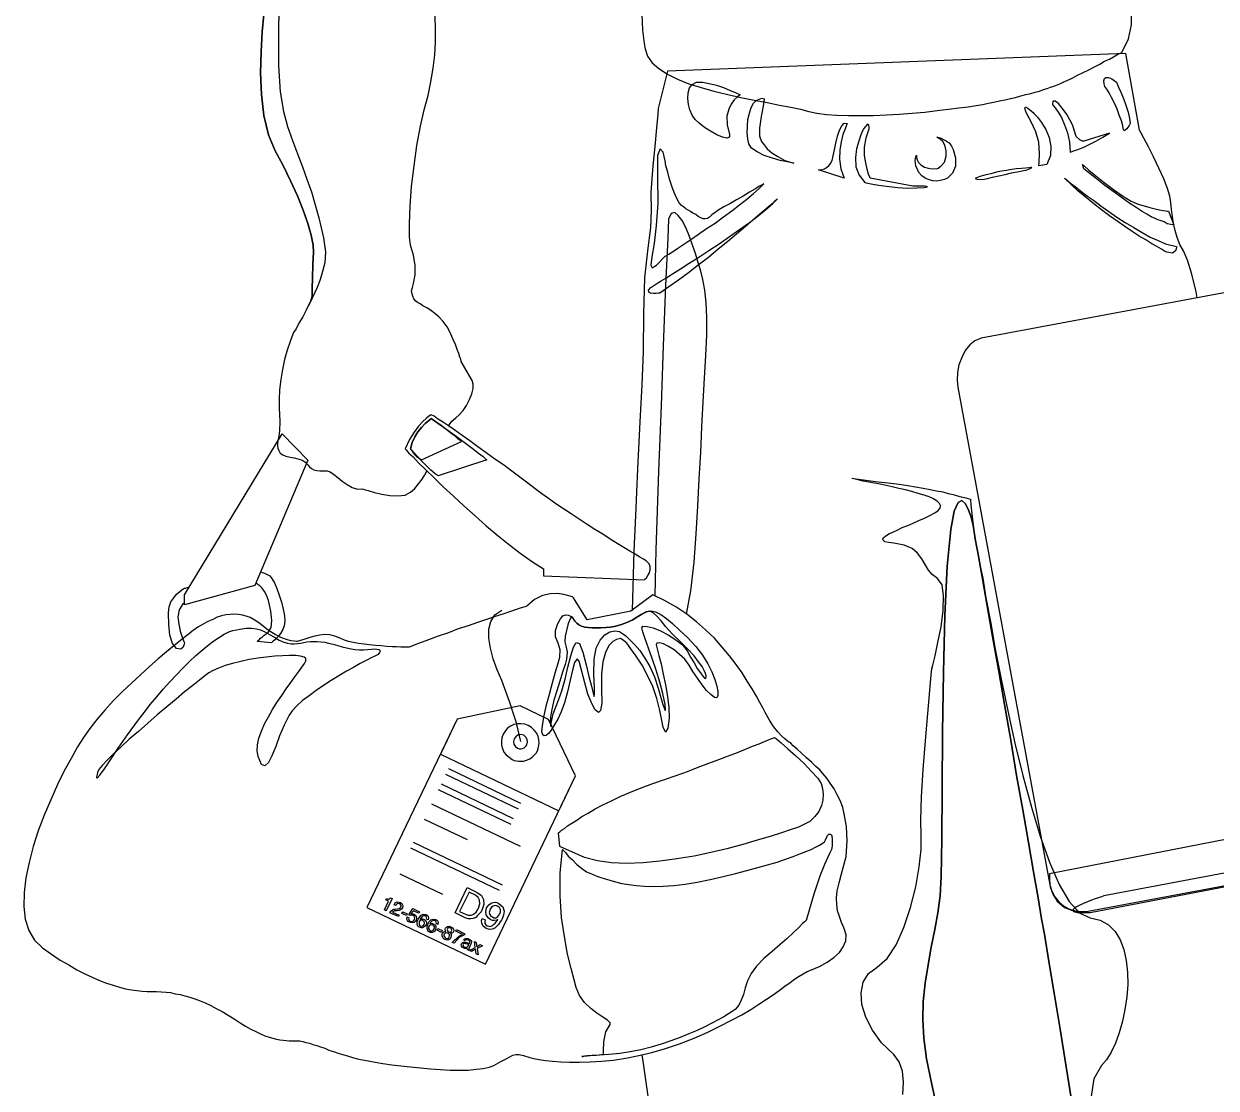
# Model space of a CAD drawing. Extents: x 331 to 443, y 88 to 267.
# Drawn here: x 330.5 to 402.1, y 133.4 to 197.3 of the extents above; entities that cross this region are included whole.
import ezdxf

# ---------------------------------------------------------------- set-up
doc = ezdxf.new("R2010")
doc.units = 0
doc.header["$LTSCALE"] = 25
for name, color, linetype in [('1', 7, 'CONTINUOUS'), ('2', 7, 'CONTINUOUS'), ('3', 7, 'CONTINUOUS'), ('4', 7, 'CONTINUOUS'), ('6', 7, 'CONTINUOUS'), ('7', 7, 'CONTINUOUS')]:
    doc.layers.add(name, color=color, linetype=linetype)

msp = doc.modelspace()

# ---------------------------------------------------------------- linework, layer by layer
at = {"layer": '1', "linetype": 'CONTINUOUS'}
for points in [[(345.842, 198.369), (345.821, 196.52), (345.821, 194.734), (345.926, 193.179), (346.115, 192.002), (346.368, 191.099), (346.661, 190.258), (346.955, 189.46), (347.25, 188.682), (347.523, 187.926), (347.796, 187.17), (348.027, 186.392), (348.237, 185.614), (348.51, 184.417), (348.637, 183.577), (348.594, 182.904), (348.405, 182.168), (348.279, 181.79), (348.132, 181.433), (347.985, 181.097), (347.838, 180.782), (347.712, 180.529), (347.607, 180.319), (347.544, 180.194), (347.523, 180.151)], [(347.523, 180.151), (347.649, 180.404), (347.754, 180.634), (347.817, 180.824), (347.838, 180.929), (347.838, 181.349), (347.859, 182.021), (347.88, 182.82), (347.922, 183.555), (347.902, 183.975), (347.775, 184.564), (347.586, 185.278), (347.292, 186.076), (346.955, 186.938), (346.535, 187.842), (346.094, 188.746), (345.611, 189.628), (345.211, 190.595), (344.939, 191.75), (344.791, 193.011), (344.749, 194.314), (344.77, 195.575), (344.834, 196.772), (344.939, 197.823)], [(365.195, 157.311), (365.215, 156.491), (365.132, 156.051), (365.005, 155.924), (364.817, 156.092), (364.606, 156.471), (364.375, 157.017), (364.186, 157.71), (363.997, 158.467), (363.85, 159.013), (363.724, 159.139), (363.576, 158.929), (363.451, 158.467), (363.304, 157.858), (363.156, 157.164), (362.967, 156.513), (362.778, 155.966), (362.568, 155.525), (362.358, 155.167), (362.169, 154.874), (362.022, 154.664), (361.875, 154.537), (361.749, 154.517), (361.664, 154.579), (361.622, 154.769), (361.644, 155.126), (361.727, 155.651), (361.875, 156.303), (362.064, 157.017), (362.253, 157.71), (362.442, 158.362), (362.589, 158.887), (362.694, 159.244), (362.716, 159.686), (362.589, 160.085), (362.442, 160.463), (362.442, 160.841), (362.568, 161.261), (362.736, 161.556), (362.883, 161.724), (363.051, 161.787), (363.219, 161.766), (363.366, 161.681), (363.493, 161.556), (363.598, 161.408), (363.703, 161.283), (363.829, 161.178), (363.997, 161.114), (364.186, 161.051), (364.396, 161.031), (364.627, 161.009), (364.88, 161.009), (365.153, 161.009), (365.447, 161.031), (365.741, 161.051), (366.056, 161.114), (366.392, 161.198), (366.707, 161.324), (367.023, 161.471), (367.317, 161.64), (367.611, 161.829), (367.884, 161.976), (368.158, 162.018), (368.431, 161.976), (368.746, 161.808), (369.082, 161.576), (369.46, 161.261), (369.88, 160.862), (370.364, 160.4), (370.847, 159.896), (371.246, 159.37), (371.561, 158.845), (371.814, 158.362), (371.982, 157.9), (372.108, 157.5), (372.171, 157.185), (372.171, 156.954), (372.108, 156.806), (371.961, 156.828), (371.751, 156.996), (371.499, 157.248), (371.226, 157.585), (370.952, 157.983), (370.679, 158.383), (370.448, 158.761), (370.196, 159.118), (369.88, 159.412), (369.545, 159.686), (369.208, 159.896), (368.914, 160.042), (368.662, 160.106), (368.515, 160.085), (368.473, 159.979), (368.536, 159.749), (368.641, 159.349), (368.767, 158.845), (368.893, 158.235), (369.04, 157.585), (369.145, 156.891), (369.229, 156.219), (369.25, 155.588), (369.166, 154.979), (369.04, 154.747), (368.893, 155.042), (368.683, 156.051), (368.515, 156.765), (368.263, 157.479), (367.948, 158.152), (367.633, 158.761), (367.275, 159.307), (366.959, 159.749), (366.707, 160.085), (366.497, 160.274), (366.329, 160.358), (366.099, 160.316), (365.867, 160.19), (365.636, 159.937), (365.425, 159.517), (365.279, 158.971), (365.195, 158.235), (365.195, 157.311)], [(363.009, 160.505), (362.988, 160.169), (363.073, 159.854), (363.136, 159.539), (363.093, 159.118), (363.009, 158.803), (362.862, 158.34), (362.694, 157.815), (362.505, 157.227), (362.337, 156.659), (362.211, 156.113), (362.127, 155.672), (362.106, 155.336), (362.148, 155.084), (362.169, 155.294), (362.295, 155.84), (362.611, 156.659), (362.821, 157.227), (363.009, 157.92), (363.178, 158.656), (363.346, 159.329), (363.514, 159.854), (363.681, 160.127), (363.871, 160.064), (364.081, 159.539), (364.27, 158.782), (364.438, 158.088), (364.585, 157.5), (364.69, 157.08), (364.753, 156.891), (364.775, 156.996), (364.775, 157.416), (364.732, 158.215), (364.753, 159.118), (364.88, 159.791), (365.11, 160.274), (365.384, 160.589), (365.699, 160.757), (365.994, 160.821), (366.266, 160.778), (366.456, 160.673), (366.644, 160.526), (366.897, 160.295), (367.17, 160.001), (367.485, 159.644), (367.8, 159.181), (368.095, 158.677), (368.368, 158.068), (368.599, 157.395), (368.872, 156.408), (369.019, 156.051), (369.04, 156.113), (369.019, 156.408), (368.872, 157.059), (368.683, 157.753), (368.473, 158.467), (368.241, 159.16), (368.011, 159.791), (367.821, 160.337), (367.674, 160.757), (367.611, 161.009), (367.674, 161.114), (367.926, 161.093), (368.283, 161.009), (368.725, 160.821), (369.187, 160.589), (369.65, 160.295), (370.049, 159.979), (370.322, 159.622), (370.532, 159.244), (370.742, 158.908), (370.931, 158.572), (371.121, 158.298), (371.267, 158.11), (371.372, 157.983), (371.456, 157.963), (371.478, 158.047), (371.478, 158.13), (371.436, 158.257), (371.351, 158.445), (371.226, 158.677), (371.016, 158.971), (370.742, 159.329), (370.364, 159.727), (369.902, 160.19), (369.44, 160.652), (369.061, 161.073), (368.767, 161.43), (368.515, 161.703), (368.283, 161.913), (368.095, 161.997), (367.863, 161.976), (367.611, 161.829), (367.317, 161.64), (367.023, 161.471), (366.707, 161.324), (366.392, 161.198), (366.056, 161.114), (365.741, 161.051), (365.447, 161.031), (365.153, 161.009), (364.88, 161.009), (364.627, 161.009), (364.396, 161.031), (364.186, 161.051), (363.997, 161.114), (363.829, 161.178), (363.703, 161.283), (363.598, 161.408), (363.451, 161.64), (363.346, 161.619), (363.198, 161.261), (363.009, 160.505)], [(375.575, 154.432), (375.681, 154.348), (375.974, 154.096), (376.374, 153.738), (376.857, 153.318), (377.34, 152.856), (377.782, 152.394), (378.16, 151.994), (378.37, 151.659), (378.454, 151.364), (378.495, 151.029), (378.475, 150.671), (378.39, 150.335), (378.223, 149.977), (377.992, 149.683), (377.697, 149.39), (377.298, 149.179), (377.004, 149.053), (376.563, 148.906), (375.996, 148.696), (375.302, 148.486), (374.524, 148.254), (373.663, 148.003), (372.718, 147.751), (371.751, 147.519), (370.742, 147.309), (369.712, 147.141), (368.683, 146.994), (367.695, 146.909), (366.707, 146.867), (365.783, 146.909), (364.943, 147.015), (364.165, 147.225), (362.694, 147.876), (362.611, 148.696), (362.631, 148.716), (362.694, 148.759), (362.799, 148.864), (362.967, 148.969), (363.156, 149.116), (363.409, 149.285), (363.703, 149.473), (364.018, 149.683), (364.396, 149.893), (364.817, 150.145), (365.279, 150.377), (365.783, 150.629), (366.351, 150.902), (366.939, 151.154), (367.569, 151.406), (368.263, 151.659), (368.977, 151.911), (369.67, 152.142), (370.343, 152.394), (370.994, 152.646), (371.624, 152.878), (372.234, 153.108), (372.801, 153.318), (373.348, 153.528), (373.831, 153.718), (374.252, 153.907), (374.65, 154.054), (374.966, 154.18), (375.218, 154.285), (375.407, 154.369), (375.533, 154.412), (375.575, 154.432)], [(365.32, 135.395), (365.32, 135.626), (365.342, 136.151), (365.447, 136.76), (365.72, 137.202), (365.72, 137.307), (365.552, 137.454), (365.279, 137.643), (364.922, 137.874), (364.543, 138.169), (364.165, 138.526), (363.871, 138.946), (363.681, 139.429), (363.556, 139.891), (363.366, 140.563), (363.156, 141.425), (362.967, 142.476), (362.799, 143.631), (362.716, 144.913), (362.716, 146.279), (362.862, 147.708), (362.904, 147.645), (363.031, 147.519), (363.198, 147.309), (363.451, 147.078), (363.703, 146.804), (363.997, 146.574), (364.291, 146.364), (364.585, 146.237), (364.732, 146.174), (364.922, 146.111), (365.153, 146.027), (365.405, 145.943), (365.699, 145.859), (366.035, 145.754), (366.414, 145.67), (366.834, 145.607), (367.275, 145.544), (367.779, 145.502), (368.305, 145.481), (368.893, 145.502), (369.523, 145.544), (370.217, 145.628), (370.931, 145.733), (371.709, 145.901), (372.486, 146.09), (373.222, 146.259), (373.915, 146.447), (374.567, 146.615), (375.155, 146.784), (375.722, 146.952), (376.226, 147.12), (376.689, 147.288), (377.088, 147.435), (377.445, 147.582), (377.76, 147.708), (378.033, 147.834), (378.265, 147.961), (378.433, 148.066), (378.559, 148.171), (378.622, 148.276), (378.748, 148.549), (378.832, 148.633), (378.853, 148.633), (378.853, 148.611), (378.874, 148.633), (378.937, 148.633), (379, 148.549), (379.021, 148.276), (379.021, 147.918), (378.979, 147.708), (378.895, 147.498), (378.769, 147.246), (378.559, 146.804), (378.285, 146.111), (377.928, 145.018), (377.466, 143.443), (377.425, 143.401), (377.256, 143.254), (377.025, 143.022), (376.71, 142.728), (376.331, 142.371), (375.911, 141.992), (375.428, 141.572), (374.924, 141.152), (374.482, 140.711), (374.167, 140.27), (373.957, 139.828), (373.81, 139.408), (373.705, 139.009), (373.579, 138.652), (373.432, 138.357), (373.2, 138.105), (373.033, 137.979), (372.801, 137.832), (372.528, 137.664), (372.192, 137.475), (371.814, 137.285), (371.394, 137.055), (370.931, 136.845), (370.427, 136.635), (369.902, 136.425), (369.355, 136.215), (368.767, 136.025), (368.178, 135.836), (367.548, 135.689), (366.918, 135.563), (366.287, 135.458), (365.636, 135.395), (365.068, 135.353), (364.627, 135.331), (364.333, 135.311), (364.123, 135.29), (364.039, 135.29), (364.018, 135.29), (364.081, 135.29), (364.186, 135.311), (364.333, 135.311), (364.522, 135.331), (364.69, 135.353), (364.88, 135.353), (365.048, 135.373), (365.195, 135.395), (365.279, 135.395), (365.32, 135.395)]]:
    msp.add_lwpolyline(points, dxfattribs=at)
at = {"layer": '2', "linetype": 'CONTINUOUS'}
msp.add_lwpolyline([(355.403, 170.129), (355.213, 170.255), (354.961, 170.465), (354.688, 170.738), (354.415, 171.012), (354.163, 171.285), (353.953, 171.516), (353.806, 171.684), (353.743, 171.747), (353.827, 172.125), (353.995, 172.462), (354.184, 172.777), (354.415, 173.049), (354.625, 173.26), (354.814, 173.428), (354.941, 173.533), (354.983, 173.575), (355.718, 173.049), (356.39, 172.567), (356.957, 172.146), (357.441, 171.789), (357.819, 171.495), (358.092, 171.285), (358.261, 171.138), (358.324, 171.095), (355.403, 170.129)], dxfattribs=at)
at = {"layer": '3', "linetype": 'CONTINUOUS'}
for points in [[(435.419, 187.253), (387.972, 178.387), (387.594, 178.24), (387.279, 177.988), (387.006, 177.651), (386.796, 177.231), (386.628, 176.79), (386.544, 176.328), (386.523, 175.865), (386.565, 175.445), (392.091, 145.586), (392.196, 145.208), (392.384, 144.871), (392.616, 144.556), (392.91, 144.325), (393.225, 144.136), (393.603, 144.031), (393.982, 143.989), (394.38, 144.01), (441.828, 152.878)], [(353.743, 171.747), (353.743, 171.726), (353.784, 171.684), (353.827, 171.6), (353.911, 171.495), (353.995, 171.39), (354.1, 171.285), (354.247, 171.18), (354.394, 171.095), (356.79, 172.188), (356.747, 172.23), (356.6, 172.335), (356.412, 172.504), (356.159, 172.692), (355.865, 172.924), (355.571, 173.155), (355.256, 173.365), (354.983, 173.575), (354.941, 173.533), (354.814, 173.428), (354.625, 173.26), (354.415, 173.049), (354.184, 172.777), (353.995, 172.462), (353.827, 172.125), (353.743, 171.747)], [(394.507, 143.926), (442.459, 153.13), (442.522, 153.151), (442.71, 153.193), (442.942, 153.34), (443.172, 153.592), (443.383, 153.97), (443.488, 154.517), (443.488, 155.252), (443.278, 156.239), (392.069, 146.237), (392.069, 146.132), (392.069, 145.859), (392.111, 145.46), (392.258, 145.018), (392.531, 144.598), (392.973, 144.22), (393.603, 143.989), (394.507, 143.926)], [(440.651, 153.466), (395.326, 144.913), (395.284, 144.893), (395.179, 144.871), (395.011, 144.808), (394.801, 144.745), (394.591, 144.661), (394.339, 144.556), (394.108, 144.472), (393.877, 144.367), (393.687, 144.262), (393.561, 144.178), (393.477, 144.094), (393.477, 144.01), (393.561, 143.968), (393.75, 143.926), (394.065, 143.905), (394.507, 143.926)], [(394.507, 143.926), (442.459, 153.13)]]:
    msp.add_lwpolyline(points, dxfattribs=at)
at = {"layer": '4', "linetype": 'CONTINUOUS'}
for points in [[(400.93, 180.808), (400.853, 181.181), (400.601, 182.231), (400.349, 183.072), (400.096, 183.639), (399.886, 184.017), (399.718, 184.437), (399.592, 184.858), (399.508, 185.278), (399.445, 185.699), (399.382, 186.119), (399.34, 186.539), (399.277, 186.918), (399.151, 187.38), (398.92, 187.947), (398.625, 188.599), (398.31, 189.271), (397.995, 189.88), (397.722, 190.385), (397.533, 190.741), (397.47, 190.868), (396.65, 195.47), (369.145, 194.419), (368.599, 192.17), (368.578, 191.835), (368.493, 191.015), (368.388, 189.901), (368.263, 188.724), (368.158, 187.148), (368.178, 186.056), (368.136, 185.026), (367.948, 183.639), (367.779, 182.021), (367.716, 179.878), (367.695, 177.589), (367.611, 175.592), (367.485, 173.365), (367.359, 170.549), (367.233, 167.755), (367.128, 165.611), (367.026, 162.048)], [(396.083, 193.746), (396.124, 193.662), (396.209, 193.452), (396.335, 193.159), (396.503, 192.78), (396.65, 192.38), (396.776, 191.96), (396.86, 191.582), (396.903, 191.267), (396.839, 191.162), (396.693, 190.952), (396.545, 190.826), (396.482, 190.952), (396.461, 191.141), (396.377, 191.435), (396.251, 191.772), (396.124, 192.129), (395.957, 192.486), (395.789, 192.843), (395.642, 193.116), (395.494, 193.326), (395.389, 193.494), (395.347, 193.662), (395.326, 193.831), (395.369, 193.978), (395.452, 194.041), (395.599, 194.041), (395.809, 193.957), (396.083, 193.746)], [(373.516, 192.99), (373.473, 192.969), (373.327, 192.864), (373.158, 192.696), (372.97, 192.444), (372.823, 192.129), (372.718, 191.708), (372.738, 191.204), (372.865, 190.616), (372.865, 190.448), (372.718, 190.385), (372.444, 190.448), (372.108, 190.595), (371.729, 190.805), (371.372, 191.036), (371.057, 191.288), (370.805, 191.52), (370.637, 191.772), (370.49, 192.087), (370.406, 192.423), (370.364, 192.78), (370.385, 193.116), (370.469, 193.411), (370.637, 193.621), (370.889, 193.746), (371.246, 193.746), (371.646, 193.684), (372.087, 193.579), (372.508, 193.431), (372.906, 193.264), (373.222, 193.137), (373.432, 193.032), (373.516, 192.99)], [(374.924, 192.591), (374.882, 192.318), (374.777, 191.687), (374.672, 190.994), (374.672, 190.531), (374.714, 190.385), (374.797, 190.196), (374.945, 189.986), (375.134, 189.754), (375.407, 189.523), (375.764, 189.292), (376.184, 189.061), (376.731, 188.892), (376.626, 188.914), (376.331, 188.977), (375.911, 189.061), (375.449, 189.187), (374.945, 189.355), (374.524, 189.565), (374.188, 189.796), (374.02, 190.048), (373.978, 190.363), (373.936, 190.721), (373.957, 191.12), (373.978, 191.52), (374.062, 191.897), (374.167, 192.234), (374.314, 192.486), (374.504, 192.675), (374.819, 192.801), (374.945, 192.759), (374.945, 192.654), (374.924, 192.591)], [(392.238, 192.423), (392.279, 192.36), (392.406, 192.212), (392.574, 191.96), (392.784, 191.625), (392.973, 191.204), (393.141, 190.721), (393.267, 190.153), (393.31, 189.544), (393.372, 189.565), (393.52, 189.628), (393.772, 189.712), (394.087, 189.838), (394.444, 190.006), (394.843, 190.216), (395.264, 190.448), (395.662, 190.7), (394.129, 190.216), (394.045, 190.216), (393.877, 190.301), (393.667, 190.49), (393.54, 190.868), (393.456, 191.162), (393.288, 191.498), (393.078, 191.855), (392.826, 192.192), (392.595, 192.465), (392.406, 192.612), (392.258, 192.612), (392.238, 192.423)], [(391.082, 191.94), (391.145, 191.855), (391.334, 191.645), (391.586, 191.33), (391.838, 190.91), (392.048, 190.426), (392.153, 189.901), (392.133, 189.355), (391.901, 188.809), (391.418, 188.724), (391.439, 188.934), (391.46, 189.481), (391.418, 190.153), (391.25, 190.784), (391.102, 191.078), (390.935, 191.414), (390.767, 191.73), (390.64, 192.002), (390.577, 192.192), (390.619, 192.275), (390.767, 192.192), (391.082, 191.94)], [(379.924, 191.267), (379.883, 191.183), (379.799, 190.952), (379.672, 190.616), (379.567, 190.174), (379.484, 189.67), (379.462, 189.124), (379.547, 188.557), (379.757, 187.989), (378.202, 188.494), (378.223, 188.494), (378.307, 188.494), (378.412, 188.514), (378.559, 188.557), (378.685, 188.64), (378.832, 188.724), (378.937, 188.872), (379.021, 189.061), (379.084, 189.334), (379.169, 189.691), (379.252, 190.091), (379.357, 190.511), (379.462, 190.868), (379.609, 191.141), (379.757, 191.288), (379.924, 191.267)], [(380.913, 190.952), (380.87, 190.868), (380.744, 190.595), (380.618, 190.216), (380.492, 189.754), (380.429, 189.229), (380.45, 188.682), (380.639, 188.178), (380.996, 187.737), (381.06, 187.716), (381.27, 187.674), (381.563, 187.61), (381.963, 187.548), (382.447, 187.485), (382.972, 187.443), (383.518, 187.4), (384.106, 187.422), (384.548, 187.443), (384.737, 187.464), (384.716, 187.485), (384.569, 187.505), (384.359, 187.505), (384.127, 187.505), (383.959, 187.505), (383.875, 187.505), (381.311, 187.989), (381.291, 188.052), (381.206, 188.241), (381.123, 188.535), (381.038, 188.914), (380.976, 189.355), (380.976, 189.859), (381.06, 190.406), (381.248, 190.952), (381.248, 191.036), (381.228, 191.204), (381.143, 191.225), (380.913, 190.952)], [(384.086, 189.376), (384.086, 189.334), (384.086, 189.229), (384.127, 189.103), (384.211, 188.934), (384.337, 188.787), (384.569, 188.662), (384.884, 188.577), (385.304, 188.557), (385.388, 188.599), (385.556, 188.724), (385.766, 188.956), (385.871, 189.313), (385.871, 189.355), (385.871, 189.46), (385.871, 189.628), (385.83, 189.817), (385.766, 190.006), (385.661, 190.196), (385.514, 190.343), (385.304, 190.448), (385.346, 190.448), (385.43, 190.426), (385.556, 190.385), (385.703, 190.321), (385.871, 190.238), (386.04, 190.111), (386.187, 189.923), (386.292, 189.712), (386.418, 189.208), (386.418, 188.704), (386.25, 188.284), (385.955, 187.989), (385.766, 187.905), (385.535, 187.863), (385.304, 187.821), (385.073, 187.842), (384.842, 187.884), (384.611, 187.989), (384.401, 188.136), (384.232, 188.325), (384.044, 188.724), (384.001, 189.061), (384.044, 189.292), (384.086, 189.376)], [(369.019, 183.303), (369.082, 183.345), (369.229, 183.429), (369.46, 183.577), (369.775, 183.787), (370.133, 184.039), (370.553, 184.312), (371.016, 184.627), (371.499, 184.963), (372.003, 185.299), (372.508, 185.678), (373.011, 186.035), (373.473, 186.392), (373.915, 186.728), (374.314, 187.065), (374.65, 187.38), (374.924, 187.653), (374.861, 187.61), (374.672, 187.505), (374.399, 187.338), (374.062, 187.148), (373.684, 186.918), (373.285, 186.686), (372.885, 186.455), (372.528, 186.266), (372.234, 186.098), (372.003, 185.93), (371.814, 185.783), (371.667, 185.656), (371.541, 185.573), (371.414, 185.551), (371.289, 185.551), (371.141, 185.614), (370.994, 185.699), (370.847, 185.804), (370.679, 185.888), (370.532, 185.993), (370.385, 186.076), (370.259, 186.161), (370.112, 186.266), (369.985, 186.35), (369.86, 186.518), (369.712, 186.77), (369.545, 187.128), (369.418, 187.505), (369.271, 187.926), (369.166, 188.346), (369.061, 188.724), (369.019, 189.039), (368.893, 189.544), (368.704, 189.754), (368.557, 189.355), (368.557, 188.073), (368.578, 186.497), (368.473, 185.152), (368.346, 184.081), (368.221, 183.282), (368.158, 182.778), (368.241, 182.61), (368.493, 182.778), (369.019, 183.303)], [(398.94, 185.363), (398.92, 185.363), (398.877, 185.384), (398.815, 185.404), (398.71, 185.446), (398.562, 185.489), (398.394, 185.573), (398.163, 185.678), (397.911, 185.825), (397.617, 185.993), (397.26, 186.224), (396.881, 186.476), (396.44, 186.791), (395.936, 187.148), (395.389, 187.548), (394.78, 188.031), (394.129, 188.557), (394.045, 188.809), (394.15, 188.724), (394.423, 188.472), (394.843, 188.136), (395.347, 187.737), (395.894, 187.317), (396.44, 186.938), (396.965, 186.623), (397.386, 186.434), (397.743, 186.329), (398.079, 186.224), (398.394, 186.161), (398.667, 186.098), (398.877, 186.056), (399.045, 186.035), (399.151, 186.014), (399.192, 186.014), (399.529, 185.194), (399.466, 185.194), (399.34, 185.216), (399.13, 185.257), (398.94, 185.363)], [(388.056, 187.905), (388.14, 187.926), (388.35, 187.968), (388.645, 188.052), (389.023, 188.136), (389.401, 188.22), (389.779, 188.304), (390.115, 188.367), (390.347, 188.409), (390.514, 188.452), (390.662, 188.472), (390.767, 188.514), (390.872, 188.557), (390.935, 188.599), (390.977, 188.619), (390.997, 188.64), (390.997, 188.64), (390.956, 188.64), (390.829, 188.619), (390.619, 188.599), (390.389, 188.577), (390.094, 188.557), (389.8, 188.514), (389.485, 188.452), (389.19, 188.409), (388.875, 188.346), (388.539, 188.262), (388.182, 188.178), (387.888, 188.094), (387.678, 188.01), (387.614, 187.968), (387.719, 187.926), (388.056, 187.905)], [(392.973, 187.989), (393.015, 187.947), (393.141, 187.863), (393.33, 187.695), (393.603, 187.485), (393.918, 187.233), (394.275, 186.96), (394.696, 186.665), (395.137, 186.329), (395.621, 185.993), (396.104, 185.656), (396.608, 185.341), (397.113, 185.026), (397.617, 184.732), (398.1, 184.459), (398.583, 184.249), (399.025, 184.06), (399.676, 183.892), (399.676, 183.807), (399.613, 183.639), (399.445, 183.492), (399.109, 183.555), (398.962, 183.619), (398.772, 183.724), (398.499, 183.892), (398.205, 184.06), (397.848, 184.291), (397.448, 184.522), (397.028, 184.795), (396.587, 185.089), (396.124, 185.404), (395.662, 185.741), (395.179, 186.098), (394.717, 186.455), (394.255, 186.833), (393.792, 187.212), (393.372, 187.61), (392.973, 187.989)], [(368.515, 181.664), (368.578, 181.706), (368.767, 181.833), (369.061, 182), (369.46, 182.253), (369.922, 182.547), (370.448, 182.883), (371.036, 183.262), (371.624, 183.66), (372.255, 184.06), (372.865, 184.501), (373.473, 184.921), (374.062, 185.341), (374.587, 185.741), (375.05, 186.119), (375.449, 186.455), (375.743, 186.75), (375.701, 186.707), (375.554, 186.581), (375.344, 186.392), (375.05, 186.14), (374.692, 185.825), (374.272, 185.468), (373.81, 185.068), (373.285, 184.627), (372.76, 184.186), (372.192, 183.724), (371.604, 183.24), (370.994, 182.778), (370.406, 182.316), (369.817, 181.874), (369.229, 181.475), (368.683, 181.097), (368.62, 181.097), (368.473, 181.076), (368.305, 181.076), (368.136, 181.097), (368.031, 181.16), (368.011, 181.265), (368.158, 181.433), (368.515, 181.664)], [(369.208, 185.531), (369.166, 184.396), (369.04, 181.559), (368.893, 177.924), (368.767, 174.353), (368.62, 170.381), (368.452, 165.695), (368.385, 162.927)], [(370.295, 161.833), (370.553, 163.237), (370.742, 164.939), (370.868, 166.641), (370.974, 168.301), (371.057, 169.94), (371.141, 171.537), (371.204, 173.071), (371.289, 174.563), (371.372, 175.992), (371.456, 177.357), (371.519, 178.598), (371.519, 179.626), (371.478, 180.509), (371.394, 181.265), (371.267, 181.916), (371.121, 182.483), (370.974, 182.988), (370.826, 183.472), (370.658, 183.975), (370.469, 184.501), (370.259, 185.026), (370.027, 185.446), (369.797, 185.761), (369.587, 185.93), (369.377, 185.866), (369.208, 185.531)], [(383.266, 132.999), (383.308, 133.734), (383.245, 134.407), (383.055, 134.953), (382.72, 135.395), (381.984, 136.109), (381.438, 136.865), (381.038, 137.643), (380.808, 138.399), (380.765, 139.093), (380.891, 139.744), (381.206, 140.27), (381.732, 140.648), (382.32, 141.152), (382.867, 141.972), (383.329, 143.022), (383.728, 144.22), (384.044, 145.46), (384.254, 146.657), (384.359, 147.708), (384.359, 148.528), (384.337, 149.473), (384.379, 150.86), (384.484, 152.499), (384.631, 154.222), (384.758, 155.861), (384.884, 157.248), (384.968, 158.193), (385.01, 158.551), (385.073, 158.761), (385.199, 159.329), (385.367, 160.127), (385.556, 161.073), (385.683, 162.039), (385.703, 162.922), (385.619, 163.594), (385.346, 163.972), (385.031, 164.204), (384.799, 164.476), (384.611, 164.813), (384.401, 165.149), (384.149, 165.485), (383.833, 165.758), (383.35, 165.968), (382.72, 166.095), (382.404, 166.136), (382.194, 166.178), (382.089, 166.263), (382.068, 166.326), (382.11, 166.431), (382.236, 166.515), (382.425, 166.641), (382.657, 166.746), (382.93, 166.872), (383.224, 167.019), (383.56, 167.145), (383.896, 167.292), (384.232, 167.439), (384.569, 167.587), (384.884, 167.755), (385.178, 167.902), (385.388, 168.049), (385.514, 168.196), (385.535, 168.342), (385.472, 168.469), (385.325, 168.616), (385.115, 168.742), (384.842, 168.868), (384.548, 168.973), (384.191, 169.078), (383.812, 169.183), (383.434, 169.289), (383.035, 169.373), (382.635, 169.478), (382.257, 169.541), (381.9, 169.624), (381.563, 169.688), (380.891, 169.814), (380.429, 169.919), (380.219, 169.961), (380.219, 169.982), (380.45, 169.94), (380.913, 169.898), (381.627, 169.793), (382.552, 169.688), (383.055, 169.624), (383.56, 169.541), (384.022, 169.478), (384.484, 169.394), (384.905, 169.309), (385.283, 169.226), (385.661, 169.162), (385.976, 169.078), (386.292, 169.016), (386.544, 168.931), (386.775, 168.868), (386.964, 168.826), (387.112, 168.784), (387.237, 168.742), (387.3, 168.721), (387.322, 168.721), (387.342, 168.364), (387.446, 167.502), (387.594, 166.368), (387.804, 165.275), (387.888, 164.813), (388.056, 163.994), (388.245, 162.817), (388.518, 161.388), (388.813, 159.727), (389.17, 157.92), (389.569, 156.029), (389.989, 154.075), (390.472, 152.142), (390.977, 150.25), (391.502, 148.506), (392.069, 146.952), (392.636, 145.607), (393.246, 144.577), (393.877, 143.884), (394.507, 143.611), (395.095, 143.464), (395.599, 143.191), (395.999, 142.791), (396.293, 142.287), (396.524, 141.699), (396.671, 141.047), (396.734, 140.333), (396.755, 139.598), (396.693, 138.862), (396.587, 138.105), (396.44, 137.391), (396.251, 136.697), (396.019, 136.088), (395.768, 135.541), (395.474, 135.079), (395.179, 134.743), (394.717, 133.945), (394.549, 132.768)], [(393.435, 132.285), (393.057, 134.659), (392.7, 136.928), (392.343, 139.072), (392.028, 140.984), (391.754, 142.623), (391.586, 143.548), (391.376, 144.808), (391.102, 146.364), (390.809, 148.128), (390.472, 150.083), (390.094, 152.142), (389.737, 154.264), (389.358, 156.408), (389.001, 158.509), (388.645, 160.484), (388.329, 162.333), (388.035, 163.951), (387.804, 165.317), (387.614, 166.346), (387.509, 167.019), (387.468, 167.25), (387.426, 167.397), (387.342, 167.712), (387.195, 168.132), (387.006, 168.469), (386.796, 168.658), (386.586, 168.532), (386.355, 168.007), (386.145, 166.914), (385.935, 164.708), (385.788, 161.745), (385.703, 158.32), (385.64, 154.747), (385.619, 151.301), (385.598, 148.318), (385.556, 146.09), (385.514, 144.913), (385.367, 143.905), (385.178, 142.896), (384.968, 141.845), (384.779, 140.774), (384.611, 139.681), (384.484, 138.589), (384.464, 137.496), (384.526, 136.382), (384.694, 135.143), (384.989, 133.692), (385.346, 132.033)], [(385.346, 132.033), (384.989, 133.692), (384.694, 135.143), (384.526, 136.382), (384.464, 137.496), (384.484, 138.589), (384.611, 139.681), (384.779, 140.774), (384.968, 141.845), (385.178, 142.896), (385.367, 143.905), (385.514, 144.913), (385.556, 146.09), (385.598, 148.318), (385.619, 151.301), (385.64, 154.747), (385.703, 158.32), (385.788, 161.745), (385.935, 164.708), (386.145, 166.914), (386.355, 168.007), (386.586, 168.532), (386.796, 168.658), (387.006, 168.469), (387.195, 168.132), (387.342, 167.712), (387.426, 167.397), (387.468, 167.25), (387.509, 167.019), (387.614, 166.346), (387.804, 165.317), (388.035, 163.951), (388.329, 162.333), (388.645, 160.484), (389.001, 158.509), (389.358, 156.408), (389.737, 154.264), (390.094, 152.142), (390.472, 150.083), (390.809, 148.128), (391.102, 146.364), (391.376, 144.808), (391.586, 143.548), (391.754, 142.623), (392.028, 140.984), (392.343, 139.072), (392.7, 136.928), (393.057, 134.659), (393.435, 132.285)], [(362.631, 150.02), (363.64, 152.121), (362.022, 155.504), (360.32, 156.324), (356.537, 155.525), (355.529, 153.423), (362.631, 150.02)], [(356.012, 152.563), (360.341, 150.482)], [(355.571, 151.637), (359.9, 149.557)], [(355.844, 152.226), (360.193, 150.145)], [(355.403, 151.301), (359.753, 149.221)], [(355.003, 150.44), (360.32, 147.898)], [(354.562, 149.515), (357.126, 148.296)], [(353.889, 148.149), (359.227, 145.586)], [(353.743, 147.813), (359.059, 145.27)], [(353.091, 146.237), (355.655, 145.018)], [(367.618, 135.378), (367.674, 134.996), (368.095, 132.053)]]:
    msp.add_lwpolyline(points, dxfattribs=at)
at = {"layer": '6', "linetype": 'CONTINUOUS'}
msp.add_lwpolyline([(351.788, 159.412), (351.747, 159.392), (351.6, 159.307), (351.368, 159.202), (351.074, 159.055), (350.716, 158.866), (350.318, 158.635), (349.897, 158.404), (349.435, 158.13), (348.972, 157.836), (348.51, 157.542), (348.069, 157.248), (347.649, 156.933), (347.25, 156.639), (346.913, 156.324), (346.64, 156.029), (346.451, 155.756), (346.157, 155.167), (345.884, 154.517), (345.653, 153.886), (345.421, 153.318), (345.211, 152.919), (345.001, 152.73), (344.791, 152.814), (344.602, 153.276), (344.539, 153.633), (344.56, 153.991), (344.644, 154.39), (344.791, 154.81), (344.981, 155.252), (345.211, 155.672), (345.464, 156.113), (345.716, 156.534), (346.01, 156.954), (346.283, 157.353), (346.556, 157.731), (346.808, 158.068), (347.04, 158.383), (347.228, 158.656), (347.376, 158.866), (347.46, 159.034), (347.46, 159.16), (347.355, 159.244), (347.145, 159.307), (346.85, 159.349), (346.473, 159.349), (346.052, 159.329), (345.589, 159.307), (345.086, 159.244), (344.581, 159.181), (344.055, 159.097), (343.552, 158.992), (343.068, 158.866), (342.627, 158.74), (342.228, 158.593), (341.891, 158.445), (341.639, 158.298), (341.408, 158.13), (341.072, 157.858), (340.672, 157.542), (340.189, 157.164), (339.685, 156.723), (339.118, 156.261), (338.55, 155.777), (337.983, 155.294), (337.416, 154.79), (336.869, 154.327), (336.386, 153.865), (335.924, 153.445), (335.545, 153.066), (335.252, 152.751), (335.042, 152.499), (334.957, 152.331), (334.894, 152.037), (334.937, 151.994), (335.104, 152.163), (335.377, 152.541), (335.735, 153.088), (336.197, 153.781), (336.764, 154.579), (337.416, 155.483), (337.773, 155.946), (338.13, 156.408), (338.53, 156.87), (338.908, 157.332), (339.307, 157.773), (339.706, 158.193), (340.084, 158.593), (340.484, 158.992), (340.862, 159.349), (341.24, 159.664), (341.598, 159.959), (341.933, 160.232), (342.27, 160.442), (342.564, 160.631), (342.837, 160.757), (343.089, 160.841), (343.51, 160.926), (343.887, 160.988), (344.203, 160.988), (344.497, 160.946), (344.749, 160.883), (345.001, 160.757), (345.274, 160.61), (345.569, 160.442), (345.863, 160.274), (346.136, 160.148), (346.368, 160.085), (346.578, 160.042), (346.766, 160.042), (346.955, 160.064), (347.145, 160.085), (347.333, 160.127), (347.523, 160.169), (347.733, 160.19), (347.922, 160.19), (348.132, 160.19), (348.364, 160.169), (348.594, 160.148), (348.826, 160.085), (349.099, 160.022), (349.372, 159.937), (349.646, 159.874), (349.897, 159.812), (350.171, 159.749), (350.423, 159.707), (350.675, 159.686), (350.927, 159.686), (351.158, 159.707), (351.39, 159.727), (351.557, 159.749), (351.725, 159.727), (351.83, 159.707), (351.893, 159.664), (351.915, 159.602), (351.873, 159.517), (351.788, 159.412)], dxfattribs=at)
at = {"layer": '7', "linetype": 'CONTINUOUS'}
for points in [[(344.939, 197.823), (344.834, 196.772), (344.77, 195.575), (344.749, 194.314), (344.791, 193.011), (344.939, 191.75), (345.211, 190.595), (345.611, 189.628), (346.094, 188.746), (346.535, 187.842), (346.955, 186.938), (347.292, 186.076), (347.586, 185.278), (347.775, 184.564), (347.902, 183.975), (347.922, 183.555), (347.88, 182.82), (347.859, 182.021), (347.838, 181.349), (347.838, 180.929), (347.796, 180.739), (347.649, 180.446), (347.481, 180.067), (347.271, 179.668), (347.04, 179.291), (346.871, 178.954), (346.725, 178.723), (346.683, 178.639), (346.514, 178.198), (346.346, 177.672), (346.178, 177.105), (346.052, 176.517), (345.968, 175.907), (345.884, 175.298), (345.863, 174.731), (345.863, 174.206), (345.905, 173.386), (345.884, 172.839), (345.842, 172.504), (345.779, 172.23), (345.758, 172.104), (345.758, 171.936), (345.779, 171.789), (345.842, 171.642), (345.926, 171.495), (346.073, 171.39), (346.262, 171.305), (346.514, 171.243), (346.766, 171.2), (346.976, 171.158), (347.145, 171.117), (347.271, 171.053), (347.397, 170.97), (347.481, 170.885), (347.586, 170.78), (347.67, 170.675), (347.796, 170.57), (347.943, 170.486), (348.112, 170.444), (348.3, 170.423), (348.469, 170.423), (348.615, 170.423), (348.7, 170.423), (348.742, 170.423), (348.91, 170.36), (349.12, 170.234), (349.372, 170.024), (349.646, 169.814), (349.939, 169.604), (350.234, 169.436), (350.549, 169.331), (350.864, 169.351), (350.948, 169.309), (351.2, 169.246), (351.578, 169.121), (352.02, 169.036), (352.503, 168.952), (352.986, 168.931), (353.407, 168.973), (353.743, 169.141), (353.995, 169.373), (354.226, 169.646), (354.436, 169.919), (354.604, 170.192), (354.717, 170.418)], [(356.024, 173.126), (356.222, 173.407), (356.453, 173.617), (356.663, 173.785), (356.895, 174.058), (357.105, 174.353), (357.273, 174.71), (357.42, 175.046), (357.504, 175.361), (357.504, 175.635), (357.441, 175.845), (356.769, 177), (356.769, 177.021), (356.747, 177.126), (356.705, 177.252), (356.642, 177.462), (356.537, 177.714), (356.432, 178.009), (356.285, 178.345), (356.117, 178.723), (355.928, 179.08), (355.697, 179.396), (355.445, 179.668), (355.193, 179.878), (354.941, 180.067), (354.709, 180.214), (354.478, 180.341), (354.31, 180.446), (354.163, 180.529), (354.037, 180.634), (353.932, 180.761), (353.869, 180.908), (353.827, 181.054), (353.806, 181.223), (353.848, 181.433), (353.911, 181.664), (354.016, 182.19), (354.016, 182.757), (353.911, 183.367), (353.743, 183.975), (353.679, 184.459), (353.679, 185.257), (353.722, 186.308), (353.806, 187.485), (353.953, 188.724), (354.121, 189.964), (354.331, 191.12), (354.562, 192.087), (354.793, 192.948), (354.961, 193.768), (355.088, 194.588), (355.193, 195.386), (355.235, 196.163), (355.235, 196.94), (355.213, 197.718)], [(367.611, 197.844), (367.653, 196.877), (367.758, 196.079), (367.821, 195.763), (367.948, 195.323), (368.241, 194.923), (368.641, 194.566), (369.145, 194.23), (369.755, 193.936), (370.427, 193.662), (371.162, 193.431), (371.94, 193.221), (372.76, 193.011), (373.558, 192.843), (374.357, 192.675), (375.134, 192.528), (375.869, 192.38), (376.541, 192.255), (377.13, 192.129), (377.635, 192.002), (378.118, 191.897), (378.685, 191.813), (379.315, 191.772), (380.009, 191.75), (380.744, 191.75), (381.501, 191.75), (382.278, 191.792), (383.055, 191.835), (383.833, 191.897), (384.589, 191.96), (385.325, 192.045), (385.998, 192.129), (386.628, 192.212), (387.195, 192.275), (387.656, 192.36), (388.056, 192.423), (388.392, 192.486), (388.728, 192.549), (389.065, 192.633), (389.401, 192.696), (389.716, 192.78), (390.031, 192.843), (390.347, 192.927), (390.64, 193.011), (390.935, 193.074), (391.208, 193.159), (391.46, 193.221), (391.712, 193.306), (391.922, 193.369), (392.133, 193.452), (392.321, 193.516), (392.49, 193.579), (392.679, 193.662), (392.889, 193.746), (393.162, 193.873), (393.456, 194.019), (393.75, 194.167), (394.087, 194.335), (394.423, 194.503), (394.759, 194.671), (395.074, 194.839), (395.369, 195.008), (395.662, 195.133), (395.894, 195.28), (396.104, 195.386), (396.272, 195.47), (396.356, 195.512), (396.398, 195.533), (396.798, 196.352), (396.986, 197.192), (396.986, 198.012)], [(400.93, 180.808), (400.853, 181.181), (400.601, 182.231), (400.349, 183.072), (400.096, 183.639), (399.886, 184.017), (399.718, 184.437), (399.592, 184.858), (399.508, 185.278), (399.445, 185.699), (399.382, 186.119), (399.34, 186.539), (399.277, 186.918), (399.151, 187.38), (398.92, 187.947), (398.625, 188.599), (398.31, 189.271), (397.995, 189.88), (397.722, 190.385), (397.533, 190.741), (397.47, 190.868), (396.65, 195.47), (396.251, 195.448), (396.251, 195.47)], [(369.103, 194.251), (368.599, 192.17), (368.578, 191.835), (368.493, 191.015), (368.388, 189.901), (368.263, 188.724), (368.158, 187.148), (368.178, 186.056), (368.136, 185.026), (367.948, 183.639), (367.779, 182.021), (367.716, 179.878), (367.695, 177.589), (367.611, 175.592), (367.485, 173.365), (367.359, 170.549), (367.233, 167.755), (367.128, 165.611), (367.026, 162.048)], [(435.419, 187.253), (387.972, 178.387), (387.594, 178.24), (387.279, 177.988), (387.006, 177.651), (386.796, 177.231), (386.628, 176.79), (386.544, 176.328), (386.523, 175.865), (386.565, 175.445), (392.091, 145.586), (392.196, 145.208), (392.384, 144.871), (392.616, 144.556), (392.91, 144.325), (393.225, 144.136), (393.603, 144.031), (393.982, 143.989), (394.38, 144.01), (441.828, 152.878)], [(353.407, 171.747), (353.469, 171.684), (353.617, 171.516), (353.889, 171.263), (354.226, 170.906), (354.646, 170.486), (355.151, 170.003), (355.697, 169.478), (356.307, 168.911), (356.937, 168.322), (357.609, 167.734), (358.281, 167.124), (358.996, 166.536), (359.69, 165.968), (360.383, 165.443), (361.055, 164.959), (361.707, 164.539), (361.707, 164.119), (367.779, 163.889), (367.8, 163.93), (367.884, 164.014), (367.968, 164.14), (368.073, 164.309), (368.116, 164.497), (368.116, 164.687), (368.053, 164.854), (367.863, 165.023), (367.716, 165.128), (367.485, 165.254), (367.212, 165.422), (366.897, 165.611), (366.539, 165.821), (366.14, 166.073), (365.72, 166.326), (365.279, 166.62), (364.795, 166.914), (364.333, 167.208), (363.85, 167.523), (363.366, 167.839), (362.904, 168.154), (362.463, 168.448), (362.022, 168.763), (361.622, 169.057), (361.223, 169.351), (360.782, 169.688), (360.298, 170.045), (359.815, 170.402), (359.311, 170.78), (358.786, 171.138), (358.281, 171.516), (357.777, 171.873), (357.294, 172.23), (356.832, 172.545), (356.39, 172.861), (356.012, 173.134), (355.655, 173.365), (355.361, 173.554), (355.151, 173.701), (354.983, 173.785), (354.941, 173.764), (354.836, 173.701), (354.668, 173.575), (354.478, 173.386), (354.226, 173.113), (353.953, 172.756), (353.679, 172.314), (353.407, 171.747)], [(353.407, 171.747), (353.469, 171.684), (353.617, 171.516), (353.889, 171.263), (354.226, 170.906), (354.646, 170.486), (355.151, 170.003), (355.697, 169.478), (356.307, 168.911), (356.937, 168.322), (357.609, 167.734), (358.281, 167.124), (358.996, 166.536), (359.69, 165.968), (360.383, 165.443), (361.055, 164.959), (361.707, 164.539), (361.707, 164.119), (367.779, 163.889), (367.8, 163.93), (367.884, 164.014), (367.968, 164.14), (368.073, 164.309), (368.116, 164.497), (368.116, 164.687), (368.053, 164.854), (367.863, 165.023), (367.716, 165.128), (367.485, 165.254), (367.212, 165.422), (366.897, 165.611), (366.539, 165.821), (366.14, 166.073), (365.72, 166.326), (365.279, 166.62), (364.795, 166.914), (364.333, 167.208), (363.85, 167.523), (363.366, 167.839), (362.904, 168.154), (362.463, 168.448), (362.022, 168.763), (361.622, 169.057), (361.223, 169.351), (360.782, 169.688), (360.298, 170.045), (359.815, 170.402), (359.311, 170.78), (358.786, 171.138), (358.281, 171.516), (357.777, 171.873), (357.294, 172.23), (356.832, 172.545), (356.39, 172.861), (356.012, 173.134), (355.655, 173.365), (355.361, 173.554), (355.151, 173.701), (354.983, 173.785), (354.941, 173.764), (354.836, 173.701), (354.668, 173.575), (354.478, 173.386), (354.226, 173.113), (353.953, 172.756), (353.679, 172.314), (353.407, 171.747)], [(347.586, 171.075), (344.392, 163.552), (340.189, 162.396), (340.189, 162.985), (346.031, 172.65), (347.586, 171.075)], [(385.346, 132.033), (384.989, 133.692), (384.694, 135.143), (384.526, 136.382), (384.464, 137.496), (384.484, 138.589), (384.611, 139.681), (384.779, 140.774), (384.968, 141.845), (385.178, 142.896), (385.367, 143.905), (385.514, 144.913), (385.556, 146.09), (385.598, 148.318), (385.619, 151.301), (385.64, 154.747), (385.703, 158.32), (385.788, 161.745), (385.935, 164.708), (386.145, 166.914), (386.355, 168.007), (386.586, 168.532), (386.796, 168.658), (387.006, 168.469), (387.195, 168.132), (387.342, 167.712), (387.426, 167.397), (387.468, 167.25), (387.509, 167.019), (387.614, 166.346), (387.804, 165.317), (388.035, 163.951), (388.329, 162.333), (388.645, 160.484), (389.001, 158.509), (389.358, 156.408), (389.737, 154.264), (390.094, 152.142), (390.472, 150.083), (390.809, 148.128), (391.102, 146.364), (391.376, 144.808), (391.586, 143.548), (391.754, 142.623), (392.028, 140.984), (392.343, 139.072), (392.7, 136.928), (393.057, 134.659), (393.435, 132.285)], [(344.728, 164.371), (344.791, 164.351), (344.981, 164.287), (345.149, 164.204), (345.296, 164.119), (345.421, 163.972), (345.569, 163.699), (345.716, 163.363), (345.863, 162.963), (345.989, 162.543), (346.094, 162.123), (346.178, 161.724), (346.199, 161.408), (346.157, 161.136), (346.073, 160.904), (345.947, 160.673), (345.8, 160.484), (345.632, 160.316), (345.506, 160.211), (345.421, 160.127), (345.379, 160.106), (344.539, 160.19), (344.56, 160.211), (344.602, 160.253), (344.665, 160.295), (344.749, 160.379), (344.854, 160.463), (344.959, 160.568), (345.086, 160.652), (345.211, 160.757), (345.379, 161.031), (345.421, 161.451), (345.359, 161.997), (345.211, 162.648), (345.106, 162.963), (344.981, 163.195), (344.834, 163.384), (344.707, 163.531), (344.581, 163.615), (344.476, 163.678), (344.455, 163.699), (344.455, 163.699)], [(340.694, 160.841), (340.631, 160.799), (340.484, 160.673), (340.232, 160.484), (339.916, 160.232), (339.538, 159.917), (339.097, 159.559), (338.592, 159.139), (338.088, 158.677), (337.541, 158.193), (336.996, 157.69), (336.449, 157.164), (335.902, 156.618), (335.399, 156.071), (334.915, 155.504), (334.495, 154.957), (334.117, 154.432), (333.76, 153.865), (333.381, 153.171), (332.961, 152.415), (332.562, 151.596), (332.162, 150.692), (331.764, 149.767), (331.406, 148.822), (331.112, 147.876), (330.86, 146.931), (330.67, 146.006), (330.565, 145.123), (330.545, 144.283), (330.629, 143.526), (330.839, 142.833), (331.175, 142.266), (331.658, 141.804), (332.204, 141.425), (332.73, 141.068), (333.234, 140.774), (333.718, 140.48), (334.201, 140.248), (334.642, 140.038), (335.083, 139.849), (335.504, 139.681), (335.902, 139.555), (336.281, 139.45), (336.638, 139.345), (336.996, 139.282), (337.331, 139.24), (337.646, 139.198), (337.941, 139.177), (338.235, 139.177), (338.508, 139.177), (338.782, 139.156), (339.075, 139.135), (339.349, 139.114), (339.622, 139.051), (339.916, 139.009), (340.21, 138.924), (340.504, 138.841), (340.799, 138.736), (341.114, 138.631), (341.429, 138.504), (341.766, 138.336), (342.081, 138.169), (342.438, 137.979), (342.795, 137.769), (343.152, 137.538), (343.51, 137.307), (343.845, 137.097), (344.161, 136.928), (344.455, 136.782), (344.749, 136.635), (345.001, 136.53), (345.254, 136.445), (345.484, 136.382), (345.694, 136.32), (345.905, 136.277), (346.094, 136.256), (346.283, 136.235), (346.451, 136.215), (346.62, 136.215), (346.788, 136.215), (346.935, 136.215), (347.103, 136.215), (347.271, 136.172), (347.46, 136.13), (347.67, 136.088), (347.88, 136.004), (348.112, 135.941), (348.342, 135.857), (348.594, 135.773), (348.847, 135.668), (349.12, 135.584), (349.393, 135.479), (349.666, 135.395), (349.961, 135.311), (350.254, 135.226), (350.549, 135.143), (350.864, 135.079), (351.2, 135.016), (351.62, 134.933), (352.083, 134.869), (352.608, 134.786), (353.154, 134.722), (353.743, 134.659), (354.331, 134.596), (354.941, 134.533), (355.529, 134.491), (356.117, 134.47), (356.663, 134.47), (357.189, 134.47), (357.672, 134.512), (358.092, 134.554), (358.449, 134.638), (358.744, 134.743), (359.164, 134.974), (359.479, 135.143), (359.69, 135.268), (359.878, 135.353), (360.047, 135.395), (360.257, 135.395), (360.509, 135.331), (360.887, 135.226), (361.139, 135.163), (361.454, 135.101), (361.832, 135.038), (362.253, 134.996), (362.757, 134.953), (363.283, 134.933), (363.871, 134.933), (364.522, 134.953), (365.195, 134.996), (365.909, 135.058), (366.644, 135.184), (367.422, 135.331), (368.221, 135.521), (369.04, 135.752), (369.88, 136.046), (370.742, 136.382), (371.561, 136.74), (372.297, 137.097), (372.99, 137.454), (373.6, 137.79), (374.147, 138.105), (374.629, 138.421), (375.092, 138.714), (375.491, 138.988), (375.848, 139.24), (376.184, 139.493), (376.5, 139.723), (376.773, 139.913), (377.046, 140.101), (377.298, 140.248), (377.53, 140.375), (377.782, 140.48), (378.265, 140.69), (378.727, 140.942), (379.126, 141.215), (379.462, 141.53), (379.694, 141.867), (379.841, 142.224), (379.862, 142.581), (379.757, 142.959), (379.589, 143.316), (379.462, 143.674), (379.357, 144.031), (379.315, 144.409), (379.294, 144.808), (379.336, 145.228), (379.442, 145.712), (379.589, 146.237), (379.862, 147.288), (379.924, 148.233), (379.883, 149.074), (379.757, 149.852), (379.672, 150.23), (379.526, 150.608), (379.336, 150.986), (379.147, 151.344), (378.916, 151.679), (378.706, 151.994), (378.475, 152.268), (378.285, 152.478), (378.055, 152.688), (377.782, 152.94), (377.487, 153.213), (377.193, 153.487), (376.92, 153.718), (376.689, 153.928), (376.541, 154.075), (376.479, 154.117), (376.436, 154.138), (376.331, 154.222), (376.184, 154.348), (375.996, 154.517), (375.764, 154.769), (375.512, 155.084), (375.26, 155.462), (375.007, 155.924), (374.861, 156.197), (374.692, 156.534), (374.482, 156.912), (374.23, 157.353), (373.936, 157.815), (373.621, 158.298), (373.263, 158.803), (372.865, 159.329), (372.423, 159.854), (371.961, 160.379), (371.436, 160.883), (370.889, 161.366), (370.301, 161.829), (369.65, 162.27), (368.977, 162.648), (368.263, 162.985), (366.959, 161.997), (364.333, 161.493), (363.514, 162.817), (363.451, 162.858), (363.241, 162.922), (362.926, 163.005), (362.547, 163.069), (362.106, 163.047), (361.644, 162.942), (361.182, 162.712), (360.719, 162.312), (360.677, 162.291), (360.53, 162.249), (360.32, 162.186), (360.025, 162.081), (359.668, 161.976), (359.269, 161.829), (358.807, 161.681), (358.302, 161.513), (357.756, 161.324), (357.189, 161.136), (356.6, 160.946), (356.012, 160.715), (355.403, 160.505), (354.814, 160.295), (354.226, 160.064), (353.659, 159.854), (353.617, 159.854), (353.532, 159.854), (353.364, 159.854), (353.154, 159.854), (352.902, 159.874), (352.629, 159.874), (352.314, 159.896), (351.978, 159.917), (351.642, 159.937), (351.285, 159.979), (350.948, 160.022), (350.611, 160.064), (350.296, 160.127), (350.023, 160.19), (349.771, 160.274), (349.561, 160.358), (349.204, 160.505), (348.889, 160.589), (348.594, 160.61), (348.3, 160.568), (348.007, 160.505), (347.691, 160.421), (347.333, 160.316), (346.935, 160.19), (346.893, 160.19), (346.766, 160.211), (346.556, 160.232), (346.304, 160.316), (345.968, 160.421), (345.611, 160.61), (345.211, 160.841), (344.791, 161.178), (344.581, 161.346), (344.35, 161.493), (344.119, 161.619), (343.887, 161.703), (343.657, 161.766), (343.425, 161.808), (343.173, 161.829), (342.921, 161.808), (342.669, 161.787), (342.396, 161.724), (342.143, 161.64), (341.871, 161.513), (341.576, 161.388), (341.303, 161.219), (340.988, 161.051), (340.694, 160.841)], [(340.189, 162.501), (340.064, 162.417), (339.853, 162.081), (339.79, 161.661), (339.832, 161.219), (339.916, 160.799), (340.042, 160.442), (340.147, 160.19), (340.189, 160.106), (340.169, 160.022), (340.105, 159.854), (339.959, 159.727), (339.706, 159.769), (339.454, 160.064), (339.307, 160.568), (339.244, 161.198), (339.223, 161.913), (339.265, 162.27), (339.37, 162.565), (339.538, 162.817), (339.706, 163.027), (339.874, 163.174), (340.042, 163.3), (340.147, 163.363), (340.189, 163.384), (340.232, 163.384), (340.337, 163.425), (340.484, 163.468), (340.484, 163.468)], [(360.362, 154.18), (360.341, 154.264), (360.278, 154.517), (360.193, 154.874), (360.068, 155.357), (359.9, 155.903), (359.69, 156.534), (359.458, 157.185), (359.206, 157.836), (358.933, 158.488), (358.702, 159.139), (358.534, 159.791), (358.429, 160.379), (358.429, 160.926), (358.554, 161.388), (358.786, 161.787), (359.206, 162.06)], [(358.239, 140.816), (363.64, 152.121), (362.022, 155.504), (360.32, 156.324), (356.537, 155.525), (351.116, 144.22), (358.239, 140.816)], [(359.836, 153.108), (359.963, 153.045), (360.088, 153.025), (360.236, 153.003), (360.362, 153.003), (360.509, 153.003), (360.635, 153.045), (360.761, 153.088), (360.887, 153.151), (361.034, 153.235), (361.16, 153.361), (361.265, 153.487), (361.349, 153.633), (361.412, 153.844), (361.454, 154.075), (361.434, 154.285), (361.392, 154.495), (361.287, 154.705), (361.16, 154.874), (360.992, 155.02), (360.803, 155.147), (360.593, 155.231), (360.362, 155.252), (360.152, 155.252), (359.941, 155.21), (359.731, 155.105), (359.563, 154.979), (359.416, 154.81), (359.29, 154.622), (359.206, 154.412), (359.185, 154.18), (359.185, 153.97), (359.248, 153.76), (359.332, 153.55), (359.479, 153.382), (359.648, 153.235), (359.836, 153.108)], [(360.152, 153.781), (360.257, 153.738), (360.362, 153.738), (360.446, 153.76), (360.551, 153.802), (360.593, 153.844), (360.635, 153.886), (360.677, 153.928), (360.719, 153.991), (360.761, 154.159), (360.74, 154.307), (360.656, 154.453), (360.53, 154.558), (360.362, 154.6), (360.193, 154.579), (360.047, 154.474), (359.963, 154.348), (359.92, 154.18), (359.941, 154.033), (360.025, 153.886), (360.152, 153.781)], [(357.126, 145.418), (357.735, 145.123), (357.987, 144.935), (358.114, 144.703), (358.134, 144.409), (358.029, 144.094), (357.966, 143.968), (357.861, 143.842), (357.756, 143.736), (357.651, 143.631), (357.504, 143.569), (357.357, 143.548), (357.189, 143.548), (357.02, 143.611), (356.412, 143.905), (357.126, 145.418)], [(352.272, 144.031), (352.167, 144.073), (352.419, 144.598), (352.25, 144.683), (352.293, 144.766), (352.377, 144.725), (352.44, 144.725), (352.482, 144.745), (352.545, 144.808), (352.629, 144.766), (352.272, 144.031)], [(352.755, 144.388), (352.839, 144.514), (352.944, 144.556), (353.049, 144.535), (353.134, 144.514), (353.217, 144.472), (353.259, 144.388), (353.28, 144.304), (353.259, 144.199), (353.196, 144.115), (353.134, 144.073), (353.049, 144.052), (352.944, 144.031), (352.839, 144.031), (352.755, 144.031), (352.713, 143.989), (352.671, 143.968), (352.65, 143.947), (353.049, 143.758), (353.007, 143.674), (352.503, 143.905), (352.566, 144.01), (352.65, 144.073), (352.734, 144.115), (352.818, 144.115), (352.944, 144.136), (353.007, 144.136), (353.07, 144.157), (353.112, 144.178), (353.154, 144.241), (353.175, 144.283), (353.175, 144.346), (353.134, 144.409), (353.07, 144.451), (352.986, 144.472), (352.924, 144.43), (352.881, 144.388), (352.839, 144.346), (352.755, 144.388)], [(356.685, 143.989), (357.084, 143.8), (357.189, 143.758), (357.294, 143.758), (357.378, 143.758), (357.483, 143.8), (357.567, 143.863), (357.672, 143.947), (357.735, 144.052), (357.819, 144.178), (357.904, 144.451), (357.882, 144.661), (357.798, 144.83), (357.63, 144.955), (357.252, 145.145), (356.685, 143.989)], [(358.302, 144.199), (358.366, 144.304), (358.429, 144.388), (358.513, 144.451), (358.618, 144.493), (358.702, 144.514), (358.807, 144.535), (358.912, 144.514), (359.038, 144.472), (359.269, 144.262), (359.353, 144.01), (359.311, 143.758), (359.227, 143.548), (359.185, 143.464), (359.122, 143.359), (359.017, 143.211), (358.912, 143.106), (358.786, 142.981), (358.639, 142.917), (358.471, 142.896), (358.281, 142.959), (358.092, 143.106), (358.009, 143.274), (357.987, 143.443), (358.029, 143.569), (358.219, 143.484), (358.197, 143.359), (358.197, 143.274), (358.261, 143.191), (358.344, 143.127), (358.429, 143.106), (358.491, 143.086), (358.576, 143.106), (358.659, 143.149), (358.723, 143.211), (358.807, 143.274), (358.891, 143.379), (358.975, 143.506), (358.975, 143.506), (358.891, 143.464), (358.764, 143.443), (358.659, 143.443), (358.554, 143.484), (358.386, 143.611), (358.281, 143.779), (358.261, 143.989), (358.302, 144.199)], [(353.491, 143.736), (353.217, 143.863), (353.28, 143.968), (353.532, 143.842), (353.491, 143.736)], [(353.764, 143.842), (353.806, 143.842), (353.848, 143.842), (353.889, 143.842), (353.932, 143.821), (354.016, 143.758), (354.079, 143.674), (354.1, 143.569), (354.079, 143.464), (354.037, 143.401), (353.953, 143.316), (353.827, 143.296), (353.679, 143.338), (353.596, 143.379), (353.554, 143.443), (353.512, 143.526), (353.532, 143.653), (353.637, 143.611), (353.617, 143.548), (353.637, 143.484), (353.659, 143.443), (353.722, 143.401), (353.806, 143.379), (353.869, 143.401), (353.932, 143.443), (353.974, 143.506), (353.995, 143.589), (353.974, 143.653), (353.953, 143.695), (353.889, 143.736), (353.848, 143.758), (353.806, 143.758), (353.743, 143.758), (353.701, 143.736), (353.637, 143.779), (353.869, 144.157), (354.268, 143.968), (354.226, 143.884), (353.911, 144.031), (353.764, 143.842)], [(354.688, 143.526), (354.709, 143.589), (354.688, 143.631), (354.668, 143.674), (354.625, 143.716), (354.52, 143.716), (354.436, 143.674), (354.352, 143.589), (354.31, 143.526), (354.31, 143.506), (354.352, 143.526), (354.394, 143.548), (354.457, 143.548), (354.541, 143.526), (354.604, 143.484), (354.668, 143.401), (354.688, 143.296), (354.668, 143.169), (354.625, 143.127), (354.604, 143.086), (354.562, 143.064), (354.499, 143.022), (354.457, 143.001), (354.394, 143.001), (354.331, 143.022), (354.268, 143.043), (354.226, 143.064), (354.184, 143.106), (354.163, 143.169), (354.142, 143.232), (354.142, 143.316), (354.142, 143.379), (354.184, 143.443), (354.205, 143.526), (354.289, 143.653), (354.373, 143.758), (354.499, 143.821), (354.668, 143.8), (354.73, 143.758), (354.793, 143.695), (354.814, 143.589), (354.793, 143.484), (354.688, 143.526)], [(359.101, 143.842), (359.143, 143.968), (359.143, 144.094), (359.08, 144.22), (358.954, 144.304), (358.828, 144.346), (358.702, 144.304), (358.597, 144.241), (358.513, 144.115), (358.449, 143.926), (358.491, 143.8), (358.554, 143.695), (358.659, 143.653), (358.744, 143.611), (358.849, 143.611), (358.975, 143.674), (359.101, 143.842)], [(354.331, 143.127), (354.394, 143.106), (354.457, 143.127), (354.52, 143.149), (354.562, 143.211), (354.583, 143.274), (354.583, 143.338), (354.541, 143.379), (354.478, 143.443), (354.394, 143.464), (354.331, 143.443), (354.289, 143.421), (354.247, 143.359), (354.247, 143.296), (354.247, 143.232), (354.268, 143.169), (354.331, 143.127)], [(355.276, 143.254), (355.298, 143.296), (355.276, 143.338), (355.256, 143.379), (355.213, 143.421), (355.108, 143.443), (355.025, 143.401), (354.941, 143.316), (354.898, 143.232), (354.898, 143.232), (354.941, 143.254), (354.983, 143.274), (355.046, 143.254), (355.13, 143.232), (355.193, 143.191), (355.256, 143.106), (355.256, 143.022), (355.235, 142.896), (355.213, 142.833), (355.171, 142.791), (355.13, 142.77), (355.088, 142.749), (355.046, 142.728), (354.983, 142.728), (354.919, 142.728), (354.856, 142.77), (354.814, 142.791), (354.773, 142.833), (354.751, 142.896), (354.73, 142.959), (354.73, 143.022), (354.73, 143.106), (354.773, 143.169), (354.793, 143.254), (354.856, 143.379), (354.961, 143.484), (355.088, 143.526), (355.256, 143.506), (355.318, 143.464), (355.381, 143.401), (355.403, 143.316), (355.381, 143.211), (355.276, 143.254)], [(354.919, 142.833), (354.983, 142.812), (355.046, 142.833), (355.108, 142.876), (355.151, 142.938), (355.171, 143.001), (355.171, 143.064), (355.13, 143.106), (355.066, 143.169), (354.983, 143.191), (354.919, 143.169), (354.878, 143.149), (354.836, 143.086), (354.814, 143.022), (354.814, 142.959), (354.856, 142.896), (354.919, 142.833)], [(356.138, 142.665), (356.18, 142.602), (356.18, 142.539), (356.18, 142.476), (356.159, 142.434), (356.117, 142.35), (356.033, 142.287), (355.928, 142.266), (355.802, 142.308), (355.76, 142.329), (355.739, 142.35), (355.697, 142.392), (355.655, 142.455), (355.634, 142.518), (355.634, 142.581), (355.634, 142.623), (355.655, 142.665), (355.697, 142.728), (355.739, 142.77), (355.802, 142.791), (355.865, 142.791), (355.844, 142.833), (355.823, 142.876), (355.823, 142.938), (355.844, 142.981), (355.886, 143.043), (355.949, 143.086), (356.054, 143.106), (356.159, 143.064), (356.264, 143.001), (356.307, 142.917), (356.327, 142.833), (356.307, 142.77), (356.264, 142.707), (356.222, 142.686), (356.18, 142.665), (356.138, 142.665)], [(355.592, 142.728), (355.34, 142.854), (355.381, 142.959), (355.634, 142.833), (355.592, 142.728)], [(355.76, 142.623), (355.739, 142.56), (355.739, 142.518), (355.781, 142.455), (355.844, 142.392), (355.907, 142.371), (355.949, 142.371), (356.012, 142.392), (356.054, 142.455), (356.075, 142.539), (356.075, 142.602), (356.033, 142.644), (355.97, 142.686), (355.907, 142.707), (355.844, 142.686), (355.802, 142.665), (355.76, 142.623)], [(356.201, 142.812), (356.222, 142.854), (356.201, 142.896), (356.18, 142.959), (356.117, 143.001), (356.054, 143.022), (356.012, 143.001), (355.97, 142.981), (355.949, 142.938), (355.928, 142.896), (355.949, 142.833), (355.97, 142.791), (356.012, 142.77), (356.075, 142.749), (356.138, 142.749), (356.18, 142.77), (356.201, 142.812)], [(356.495, 142.896), (357, 142.644), (356.957, 142.581), (356.852, 142.518), (356.685, 142.434), (356.517, 142.266), (356.348, 142.077), (356.243, 142.119), (356.37, 142.266), (356.517, 142.392), (356.685, 142.518), (356.852, 142.602), (356.453, 142.812), (356.495, 142.896)], [(356.937, 142.266), (357, 142.35), (357.063, 142.371), (357.168, 142.371), (357.252, 142.329), (357.294, 142.308), (357.357, 142.245), (357.399, 142.182), (357.378, 142.077), (357.231, 141.762), (357.231, 141.74), (357.231, 141.74), (357.231, 141.74), (357.252, 141.72), (357.252, 141.72), (357.273, 141.72), (357.273, 141.72), (357.273, 141.72), (357.252, 141.635), (357.231, 141.657), (357.231, 141.657), (357.21, 141.657), (357.189, 141.657), (357.147, 141.699), (357.126, 141.72), (357.126, 141.762), (357.126, 141.782), (357.084, 141.762), (357.042, 141.762), (356.979, 141.762), (356.895, 141.804), (356.832, 141.845), (356.79, 141.909), (356.769, 141.972), (356.79, 142.035), (356.81, 142.077), (356.874, 142.119), (356.937, 142.14), (357.042, 142.14), (357.21, 142.077), (357.231, 142.077), (357.252, 142.077), (357.273, 142.077), (357.294, 142.119), (357.294, 142.161), (357.294, 142.202), (357.252, 142.224), (357.21, 142.266), (357.147, 142.287), (357.084, 142.287), (357.042, 142.266), (357.02, 142.224), (356.937, 142.266)], [(357.231, 141.992), (357.21, 141.992), (357.189, 141.992), (357.147, 142.014), (357.063, 142.035), (357.02, 142.056), (356.979, 142.056), (356.937, 142.056), (356.895, 142.014), (356.874, 141.972), (356.895, 141.93), (356.915, 141.887), (356.957, 141.867), (357.02, 141.845), (357.084, 141.845), (357.147, 141.867), (357.189, 141.909), (357.231, 141.992)], [(357.798, 141.383), (357.672, 141.447), (357.63, 141.72), (357.399, 141.572), (357.294, 141.635), (357.609, 141.825), (357.567, 142.182), (357.672, 142.119), (357.714, 141.867), (357.924, 141.992), (358.051, 141.93), (357.735, 141.762), (357.798, 141.383)], [(367.618, 135.378), (367.674, 134.996), (368.095, 132.053)]]:
    msp.add_lwpolyline(points, dxfattribs=at)

doc.saveas('drawing.dxf')
